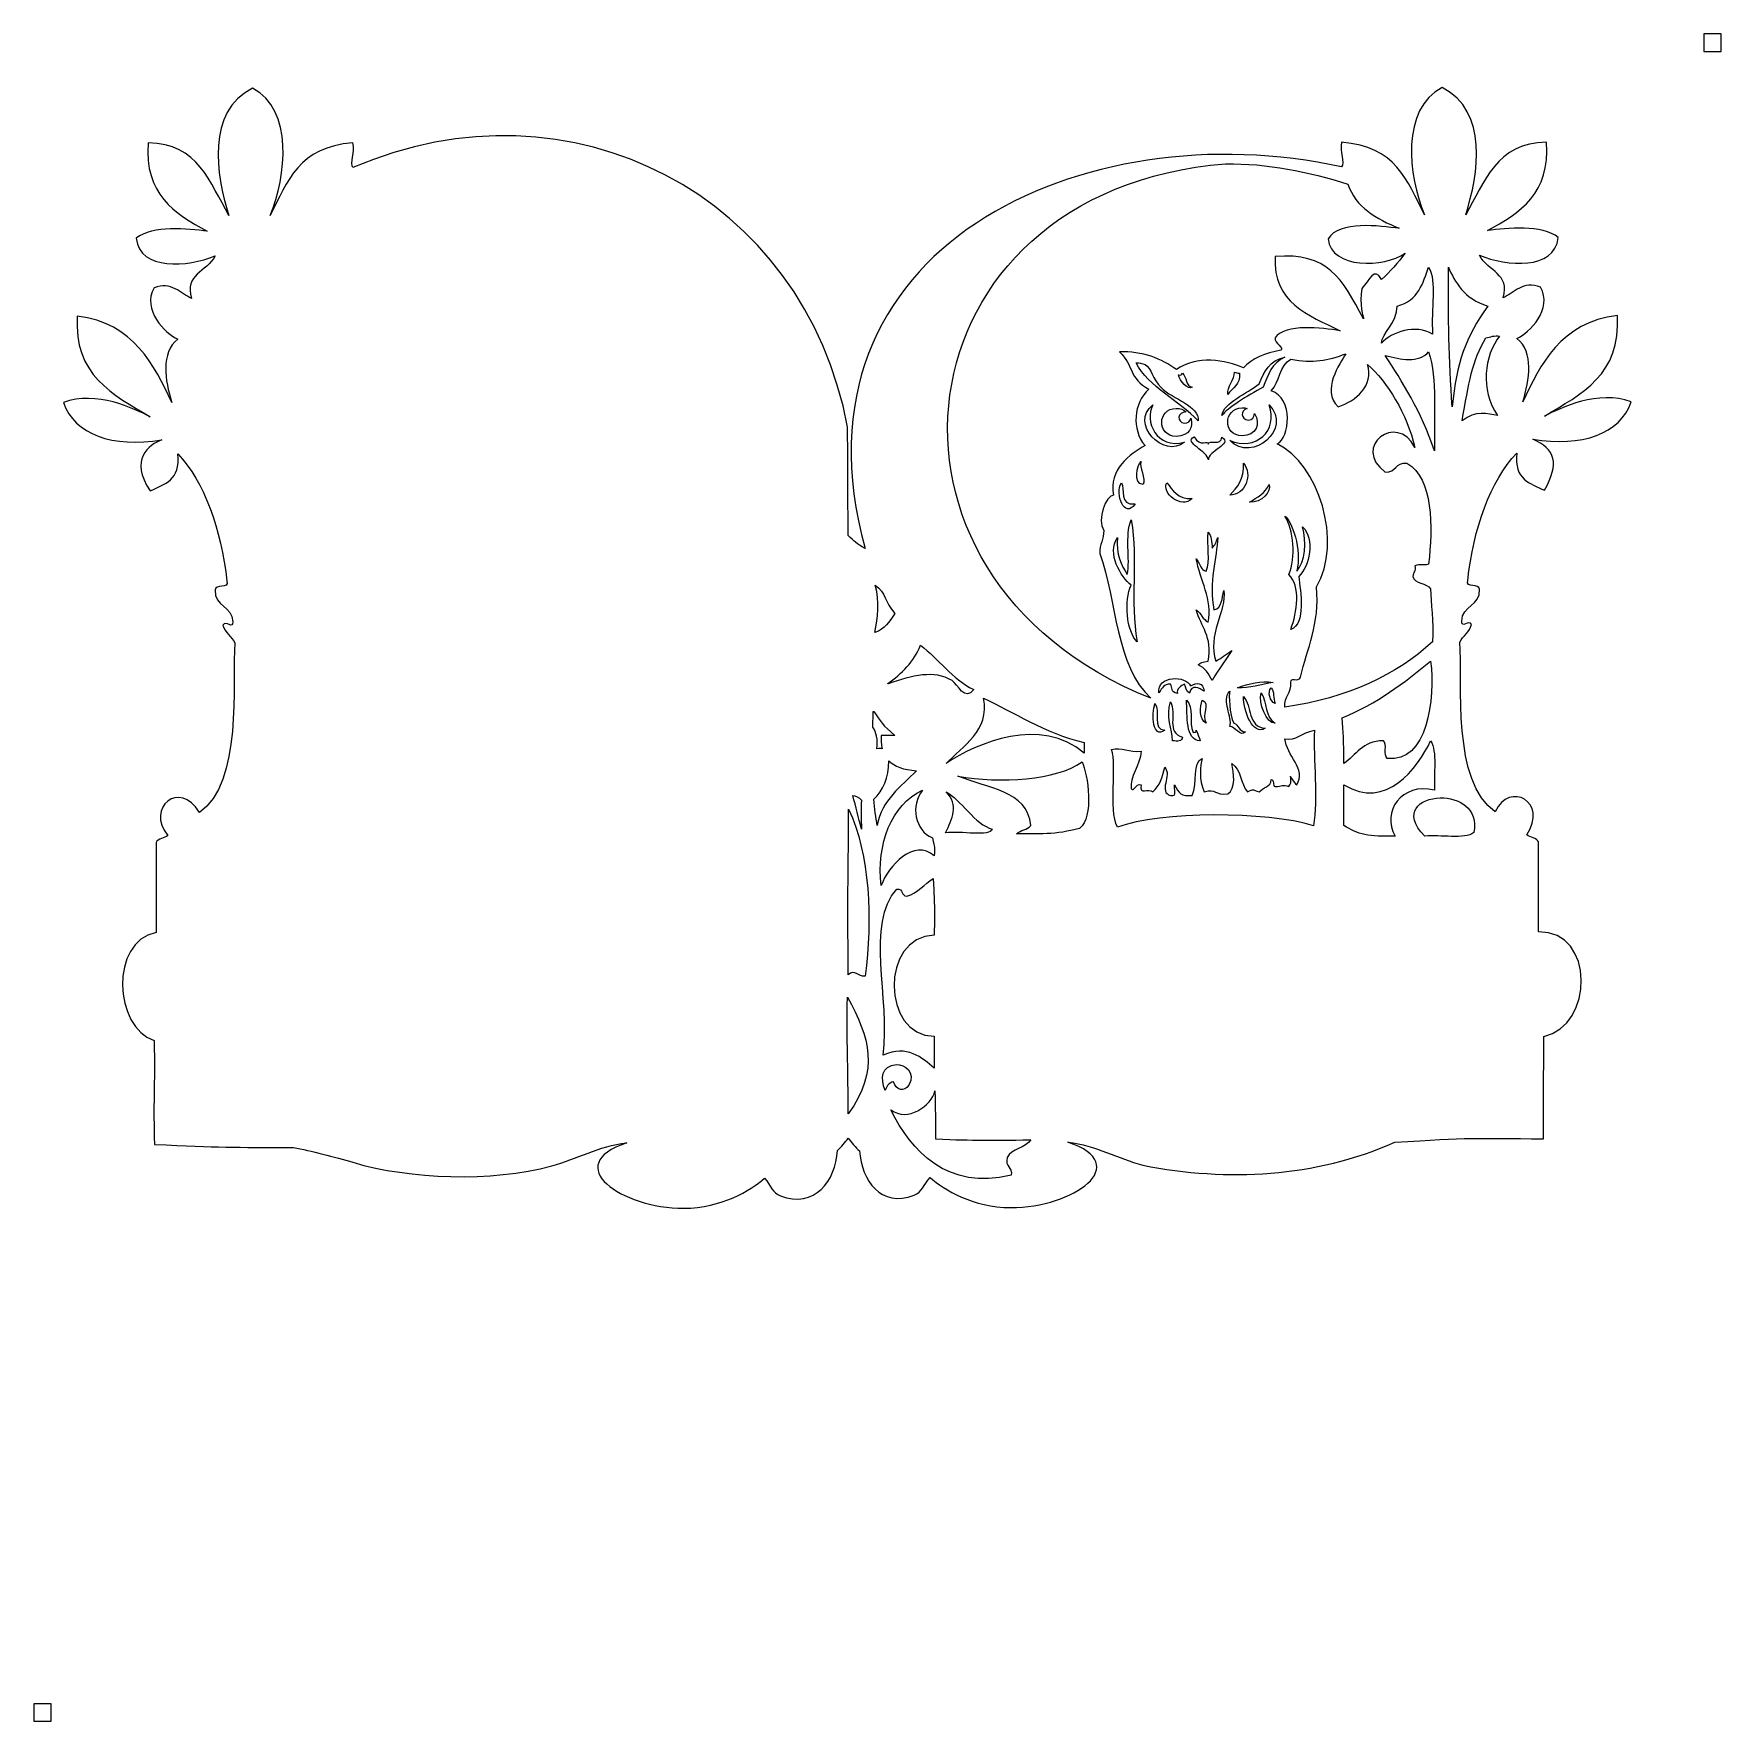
# Model space of a CAD drawing. Header units: centimetres. Extents: x -14.3 to 14.3, y -14.3 to 14.3.
import ezdxf

# ---------------------------------------------------------------- set-up
doc = ezdxf.new("R2010")
doc.units = ezdxf.units.CM
doc.header["$MEASUREMENT"] = 0
doc.layers.add('Layer 1', color=7, linetype='Continuous')

msp = doc.modelspace()

# ---------------------------------------------------------------- linework, layer by layer
at = {"layer": 'Layer 1'}
for points in [[(13.99164, 13.98748), (14.2869, 13.98748), (14.2869, 14.28752), (13.99164, 14.28752), (13.99164, 13.98748)], [(-14.2875, -14.2875), (-13.98984, -14.2875), (-13.98984, -13.98984), (-14.2875, -13.98984), (-14.2875, -14.2875)]]:
    msp.add_lwpolyline(points, close=True, dxfattribs=at)
for points, knots in [([(9.55965, 13.37761), (10.35048, 12.97377), (10.179, 11.91457), (9.95984, 11.22361), (9.95984, 11.22361), (10.28128, 11.77001), (10.47858, 12.44703), (11.32713, 12.4502), (11.32713, 12.4502), (11.3952, 11.59135), (10.8851, 11.2512), (10.32667, 10.95436), (10.32667, 10.95436), (10.65892, 10.9955), (11.2521, 11.06401), (11.52723, 10.8347), (11.52723, 10.8347), (11.46503, 10.28237), (10.65799, 10.34607), (10.19328, 10.53553), (10.19328, 10.53553), (10.33948, 10.25635), (10.71682, 10.22981), (10.59346, 9.81753), (10.59346, 9.81753), (10.77478, 9.89654), (10.93575, 10.11173), (11.22709, 9.99703), (11.22709, 9.99703), (11.43735, 9.62528), (11.04003, 9.22051), (10.8269, 9.12944), (10.8269, 9.12944), (11.11687, 8.88921), (11.0435, 8.43648), (10.92695, 8.05244), (10.92695, 8.05244), (11.21575, 8.6795), (11.57238, 9.40106), (12.52769, 9.51836), (12.52769, 9.51836), (12.59469, 8.52088), (11.92227, 8.18668), (11.29378, 7.81311), (11.29378, 7.81311), (11.55987, 7.95186), (12.20851, 8.26315), (12.76113, 8.05244), (12.76113, 8.05244), (12.57795, 7.51385), (11.92928, 7.2837), (11.09369, 7.42419), (11.09369, 7.42419), (11.48231, 7.25332), (11.55038, 7.014), (11.29378, 6.55661), (11.29378, 6.55661), (11.05041, 6.67373), (10.77171, 6.73925), (10.8269, 7.18486), (10.8269, 7.18486), (10.37132, 6.71607), (10.09423, 5.9087), (9.99318, 5.03086), (9.99318, 5.03086), (9.95653, 4.88827), (10.19184, 4.98969), (10.19328, 4.88127), (10.19328, 4.88127), (10.20922, 4.59772), (9.89834, 4.60733), (9.89314, 4.34277), (9.89314, 4.34277), (9.88603, 4.20429), (10.01206, 4.37218), (10.05988, 4.28294), (10.05988, 4.28294), (10.02557, 4.15418), (9.91138, 4.09704), (9.85979, 3.98377), (9.85979, 3.98377), (9.90724, 3.31618), (9.72343, 1.60677), (10.46007, 1.11177), (10.46007, 1.11177), (10.69816, 1.64115), (11.36591, 1.28112), (10.99365, 0.72285), (10.99365, 0.72285), (11.05044, 0.67409), (11.16096, 0.67349), (11.19374, 0.60319), (11.19374, 0.60319), (11.19374, 0.0946), (11.19374, -0.41398), (11.19374, -0.92256), (11.19374, -0.92256), (12.15512, -0.89694), (12.12667, -2.51479), (11.28318, -2.69139), (11.28318, -2.69139), (11.27904, -3.26764), (11.27904, -3.40748), (11.27904, -4.42656), (11.27904, -4.42656), (10.11857, -4.41288), (10.01963, -4.40142), (8.75928, -4.48265), (8.75928, -4.48265), (7.39652, -5.08086), (5.94423, -5.15603), (4.49065, -4.87157), (4.49065, -4.87157), (4.07689, -4.7601), (3.69475, -4.53752), (3.22339, -4.48265), (3.22339, -4.48265), (4.35298, -4.85475), (3.3186, -5.59456), (2.25628, -5.58957), (2.25628, -5.58957), (1.61388, -5.58655), (1.13216, -5.28717), (0.88898, -5.08098), (0.88898, -5.08098), (0.7818, -5.2052), (0.75282, -5.33043), (0.62219, -5.38015), (0.62219, -5.38015), (0.04903, -5.59839), (-0.26567, -5.13073), (-0.30753, -4.62662), (-0.30753, -4.62662), (-0.3707, -4.57418), (-0.44342, -4.48281), (-0.49492, -4.4144), (-0.49492, -4.4144), (-0.54358, -4.47792), (-0.61735, -4.57356), (-0.67632, -4.62289), (-0.67632, -4.62289), (-0.70867, -5.13642), (-1.06315, -5.61312), (-1.64552, -5.39137), (-1.64552, -5.39137), (-1.77615, -5.34165), (-1.80513, -5.21642), (-1.91231, -5.0922), (-1.91231, -5.0922), (-2.15549, -5.29839), (-2.63721, -5.59776), (-3.27961, -5.60079), (-3.27961, -5.60079), (-4.34193, -5.60578), (-5.37631, -4.86597), (-4.24672, -4.49387), (-4.24672, -4.49387), (-4.71807, -4.54874), (-5.10021, -4.77132), (-5.51397, -4.88279), (-5.51397, -4.88279), (-6.54225, -5.15981), (-7.91855, -5.11009), (-8.88219, -4.82295), (-8.88219, -4.82295), (-9.19267, -4.73042), (-9.5993, -4.62423), (-9.88763, -4.5732), (-9.88763, -4.5732), (-10.91, -4.57129), (-11.1421, -4.56914), (-12.24232, -4.52031), (-12.24232, -4.52031), (-12.26888, -3.84835), (-12.2306, -3.53327), (-12.25041, -2.7587), (-12.25041, -2.7587), (-12.92562, -2.54471), (-13.0069, -1.08298), (-12.21706, -0.93378), (-12.21706, -0.93378), (-12.21706, -0.4252), (-12.21706, 0.08338), (-12.21706, 0.59197), (-12.21706, 0.59197), (-12.18428, 0.66227), (-12.07377, 0.66287), (-12.01697, 0.71163), (-12.01697, 0.71163), (-12.4027, 1.18346), (-11.81256, 1.66661), (-11.48339, 1.10055), (-11.48339, 1.10055), (-10.74675, 1.59555), (-10.93057, 3.30496), (-10.88312, 3.97255), (-10.88312, 3.97255), (-10.93471, 4.08582), (-11.04889, 4.14296), (-11.08321, 4.27172), (-11.08321, 4.27172), (-11.03539, 4.36096), (-10.90936, 4.19307), (-10.91646, 4.33155), (-10.91646, 4.33155), (-10.92167, 4.59611), (-11.23254, 4.5865), (-11.2166, 4.87006), (-11.2166, 4.87006), (-11.21517, 4.97847), (-10.97986, 4.87706), (-11.01651, 5.01964), (-11.01651, 5.01964), (-11.11756, 5.89748), (-11.39465, 6.70485), (-11.85023, 7.17364), (-11.85023, 7.17364), (-11.79504, 6.72803), (-12.07373, 6.66251), (-12.31711, 6.54539), (-12.31711, 6.54539), (-12.67393, 7.0794), (-12.33828, 7.32664), (-12.11702, 7.41297), (-12.11702, 7.41297), (-12.9526, 7.27249), (-13.60127, 7.50263), (-13.78446, 8.04122), (-13.78446, 8.04122), (-13.23183, 8.25193), (-12.5832, 7.94064), (-12.31711, 7.80189), (-12.31711, 7.80189), (-12.9456, 8.17546), (-13.61801, 8.50966), (-13.55101, 9.50714), (-13.55101, 9.50714), (-12.59571, 9.38984), (-12.23907, 8.66828), (-11.95027, 8.04122), (-11.95027, 8.04122), (-12.06683, 8.42527), (-12.1402, 8.87799), (-11.85023, 9.11823), (-11.85023, 9.11823), (-12.06336, 9.20929), (-12.46068, 9.61406), (-12.25041, 9.98581), (-12.25041, 9.98581), (-11.95908, 10.10051), (-11.7981, 9.88532), (-11.61679, 9.80631), (-11.61679, 9.80631), (-11.74014, 10.21859), (-11.3628, 10.24513), (-11.2166, 10.52431), (-11.2166, 10.52431), (-11.68132, 10.33485), (-12.48836, 10.27116), (-12.55055, 10.82348), (-12.55055, 10.82348), (-12.27543, 11.05279), (-11.68225, 10.98428), (-11.35, 10.94314), (-11.35, 10.94314), (-11.90842, 11.23998), (-12.41852, 11.58013), (-12.35046, 12.43898), (-12.35046, 12.43898), (-11.5019, 12.43581), (-11.30461, 11.75879), (-10.98316, 11.21239), (-10.98316, 11.21239), (-11.20233, 11.90335), (-11.37381, 12.96255), (-10.58298, 13.3664), (-10.58298, 13.3664), (-9.88576, 13.0041), (-10.00701, 11.87254), (-10.28284, 11.21239), (-10.28284, 11.21239), (-9.99007, 11.79302), (-9.79782, 12.37277), (-8.88219, 12.43898), (-8.88219, 12.43898), (-8.84574, 12.28548), (-8.93982, 12.09332), (-8.88219, 12.02014), (-8.88219, 12.02014), (-5.19818, 13.61689), (-1.23985, 11.54946), (-0.50619, 7.62613), (-0.50619, 7.62613), (-0.50357, 6.65395), (-0.50505, 6.57315), (-0.49492, 5.79), (-0.49492, 5.79), (-0.40178, 5.69669), (-0.35583, 5.65454), (-0.21153, 5.56936), (-0.21153, 5.56936), (-1.611, 10.69278), (3.52417, 12.99243), (7.85887, 12.03136), (7.85887, 12.03136), (7.91649, 12.10454), (7.82242, 12.29669), (7.85887, 12.4502), (7.85887, 12.4502), (8.77449, 12.38399), (8.96674, 11.80424), (9.25951, 11.22361), (9.25951, 11.22361), (8.98368, 11.88375), (8.86243, 13.01532), (9.55965, 13.37761)], [0, 0, 0, 0, 0.0125, 0.0125, 0.0125, 0.0125, 0.025, 0.025, 0.025, 0.025, 0.0375, 0.0375, 0.0375, 0.0375, 0.05, 0.05, 0.05, 0.05, 0.0625, 0.0625, 0.0625, 0.0625, 0.075, 0.075, 0.075, 0.075, 0.0875, 0.0875, 0.0875, 0.0875, 0.1, 0.1, 0.1, 0.1, 0.1125, 0.1125, 0.1125, 0.1125, 0.125, 0.125, 0.125, 0.125, 0.1375, 0.1375, 0.1375, 0.1375, 0.15, 0.15, 0.15, 0.15, 0.1625, 0.1625, 0.1625, 0.1625, 0.175, 0.175, 0.175, 0.175, 0.1875, 0.1875, 0.1875, 0.1875, 0.2, 0.2, 0.2, 0.2, 0.2125, 0.2125, 0.2125, 0.2125, 0.225, 0.225, 0.225, 0.225, 0.2375, 0.2375, 0.2375, 0.2375, 0.25, 0.25, 0.25, 0.25, 0.2625, 0.2625, 0.2625, 0.2625, 0.275, 0.275, 0.275, 0.275, 0.2875, 0.2875, 0.2875, 0.2875, 0.3, 0.3, 0.3, 0.3, 0.3125, 0.3125, 0.3125, 0.3125, 0.325, 0.325, 0.325, 0.325, 0.3375, 0.3375, 0.3375, 0.3375, 0.35, 0.35, 0.35, 0.35, 0.3625, 0.3625, 0.3625, 0.3625, 0.375, 0.375, 0.375, 0.375, 0.3875, 0.3875, 0.3875, 0.3875, 0.4, 0.4, 0.4, 0.4, 0.4125, 0.4125, 0.4125, 0.4125, 0.425, 0.425, 0.425, 0.425, 0.4375, 0.4375, 0.4375, 0.4375, 0.45, 0.45, 0.45, 0.45, 0.4625, 0.4625, 0.4625, 0.4625, 0.475, 0.475, 0.475, 0.475, 0.4875, 0.4875, 0.4875, 0.4875, 0.5, 0.5, 0.5, 0.5, 0.5125, 0.5125, 0.5125, 0.5125, 0.525, 0.525, 0.525, 0.525, 0.5375, 0.5375, 0.5375, 0.5375, 0.55, 0.55, 0.55, 0.55, 0.5625, 0.5625, 0.5625, 0.5625, 0.575, 0.575, 0.575, 0.575, 0.5875, 0.5875, 0.5875, 0.5875, 0.6, 0.6, 0.6, 0.6, 0.6125, 0.6125, 0.6125, 0.6125, 0.625, 0.625, 0.625, 0.625, 0.6375, 0.6375, 0.6375, 0.6375, 0.65, 0.65, 0.65, 0.65, 0.6625, 0.6625, 0.6625, 0.6625, 0.675, 0.675, 0.675, 0.675, 0.6875, 0.6875, 0.6875, 0.6875, 0.7, 0.7, 0.7, 0.7, 0.7125, 0.7125, 0.7125, 0.7125, 0.725, 0.725, 0.725, 0.725, 0.7375, 0.7375, 0.7375, 0.7375, 0.75, 0.75, 0.75, 0.75, 0.7625, 0.7625, 0.7625, 0.7625, 0.775, 0.775, 0.775, 0.775, 0.7875, 0.7875, 0.7875, 0.7875, 0.8, 0.8, 0.8, 0.8, 0.8125, 0.8125, 0.8125, 0.8125, 0.825, 0.825, 0.825, 0.825, 0.8375, 0.8375, 0.8375, 0.8375, 0.85, 0.85, 0.85, 0.85, 0.8625, 0.8625, 0.8625, 0.8625, 0.875, 0.875, 0.875, 0.875, 0.8875, 0.8875, 0.8875, 0.8875, 0.9, 0.9, 0.9, 0.9, 0.9125, 0.9125, 0.9125, 0.9125, 0.925, 0.925, 0.925, 0.925, 0.9375, 0.9375, 0.9375, 0.9375, 0.95, 0.95, 0.95, 0.95, 0.9625, 0.9625, 0.9625, 0.9625, 0.975, 0.975, 0.975, 0.975, 1, 1, 1, 1]), ([(5.89442, 12.08559), (0.31526, 11.64857), (-0.55235, 5.10257), (4.63029, 3.03485), (4.63029, 3.03485), (4.03148, 3.57467), (4.05419, 4.67204), (3.76323, 5.48802), (3.76323, 5.48802), (3.76009, 5.64042), (3.83306, 5.72454), (3.82992, 5.87694), (3.82992, 5.87694), (3.71337, 6.06092), (3.86873, 6.46794), (3.99667, 6.47527), (3.99667, 6.47527), (3.90699, 6.90332), (4.277, 7.17377), (4.53025, 7.31294), (4.53025, 7.31294), (4.29733, 7.59114), (4.33217, 8.03088), (4.59694, 8.27027), (4.59694, 8.27027), (4.24952, 8.44924), (4.34936, 8.66434), (4.09671, 8.89852), (4.09671, 8.89852), (4.48389, 8.92105), (4.81294, 8.78128), (5.06383, 8.59936), (5.06383, 8.59936), (5.38901, 8.84602), (5.90735, 8.76686), (6.19768, 8.62927), (6.19768, 8.62927), (6.34042, 8.79041), (6.56405, 8.87899), (6.83131, 8.92844), (6.83131, 8.92844), (6.88677, 8.96096), (6.72519, 9.05062), (6.73126, 9.13786), (6.73126, 9.13786), (6.91081, 9.38772), (7.5259, 9.30776), (7.83177, 9.25753), (7.83177, 9.25753), (7.29439, 9.52336), (6.69324, 9.732), (6.73126, 10.51403), (6.73126, 10.51403), (7.61829, 10.58945), (7.86913, 10.14883), (8.23091, 9.45759), (8.23091, 9.45759), (8.23047, 9.47593), (8.15319, 9.71329), (8.19861, 9.97553), (8.19861, 9.97553), (8.3281, 10.10584), (8.41817, 10.35888), (8.53209, 10.12511), (8.53209, 10.12511), (8.6841, 10.258), (8.81512, 10.40971), (8.93228, 10.57386), (8.93228, 10.57386), (8.58518, 10.31688), (7.67727, 10.30464), (7.63168, 10.81319), (7.63168, 10.81319), (7.81833, 11.1313), (8.50455, 11.03144), (8.83223, 10.99269), (8.83223, 10.99269), (8.44592, 11.15472), (8.09649, 11.34984), (7.96517, 11.74061), (7.96517, 11.74061), (7.29458, 11.95545), (6.60047, 12.09364), (5.89442, 12.08559)], [0, 0, 0, 0, 0.04545455, 0.04545455, 0.04545455, 0.04545455, 0.09090909, 0.09090909, 0.09090909, 0.09090909, 0.13636364, 0.13636364, 0.13636364, 0.13636364, 0.18181818, 0.18181818, 0.18181818, 0.18181818, 0.22727273, 0.22727273, 0.22727273, 0.22727273, 0.27272727, 0.27272727, 0.27272727, 0.27272727, 0.31818182, 0.31818182, 0.31818182, 0.31818182, 0.36363636, 0.36363636, 0.36363636, 0.36363636, 0.40909091, 0.40909091, 0.40909091, 0.40909091, 0.45454545, 0.45454545, 0.45454545, 0.45454545, 0.5, 0.5, 0.5, 0.5, 0.54545455, 0.54545455, 0.54545455, 0.54545455, 0.59090909, 0.59090909, 0.59090909, 0.59090909, 0.63636364, 0.63636364, 0.63636364, 0.63636364, 0.68181818, 0.68181818, 0.68181818, 0.68181818, 0.72727273, 0.72727273, 0.72727273, 0.72727273, 0.77272727, 0.77272727, 0.77272727, 0.77272727, 0.81818182, 0.81818182, 0.81818182, 0.81818182, 0.86363636, 0.86363636, 0.86363636, 0.86363636, 0.90909091, 0.90909091, 0.90909091, 0.90909091, 1, 1, 1, 1]), ([(9.33246, 10.33453), (9.23075, 10.0586), (9.16472, 9.77511), (8.79888, 9.67636), (8.79888, 9.67636), (8.80809, 9.39852), (8.53523, 9.21522), (8.53209, 9.04811), (8.53209, 9.04811), (8.69827, 9.23278), (9.1142, 9.38063), (9.39916, 9.19769), (9.39916, 9.19769), (9.36728, 9.63804), (9.4777, 10.08726), (9.33246, 10.33453)], [0, 0, 0, 0, 0.2, 0.2, 0.2, 0.2, 0.4, 0.4, 0.4, 0.4, 0.6, 0.6, 0.6, 0.6, 1, 1, 1, 1]), ([(9.66595, 10.33453), (9.66468, 9.46455), (9.67235, 8.78586), (9.73265, 7.97111), (9.73265, 7.97111), (9.80135, 8.72623), (9.95552, 9.13882), (10.33292, 9.67636), (10.33292, 9.67636), (9.92657, 9.79869), (9.77967, 10.08981), (9.66595, 10.33453)], [0, 0, 0, 0, 0.25, 0.25, 0.25, 0.25, 0.5, 0.5, 0.5, 0.5, 1, 1, 1, 1]), ([(10.29958, 9.13786), (10.07004, 8.75023), (10.00974, 8.36732), (9.89939, 7.73177), (9.89939, 7.73177), (10.1268, 7.91989), (10.33182, 7.85201), (10.49967, 7.82152), (10.49967, 7.82152), (10.20183, 8.26504), (10.2738, 8.83109), (10.53302, 9.16777), (10.53302, 9.16777), (10.45319, 9.18341), (10.37701, 9.15149), (10.29958, 9.13786)], [0, 0, 0, 0, 0.2, 0.2, 0.2, 0.2, 0.4, 0.4, 0.4, 0.4, 0.6, 0.6, 0.6, 0.6, 1, 1, 1, 1]), ([(7.93182, 8.86861), (7.63094, 8.75367), (7.36596, 8.70272), (6.99805, 8.77886), (6.99805, 8.77886), (6.8059, 8.672), (6.8132, 8.38623), (6.66456, 8.24036), (6.66456, 8.24036), (7.04725, 8.11588), (6.98547, 7.44073), (6.76461, 7.34286), (6.76461, 7.34286), (7.4677, 7.01847), (7.88756, 5.67668), (7.43159, 4.9196), (7.43159, 4.9196), (7.49221, 4.27684), (7.27155, 3.88646), (7.1648, 3.39385), (7.1648, 3.39385), (7.11541, 3.29725), (6.99242, 3.40636), (6.99805, 3.3041), (6.99805, 3.3041), (7.00966, 3.12415), (6.8864, 3.06522), (6.89801, 2.88527), (6.89801, 2.88527), (7.97057, 3.04), (8.78164, 3.42925), (9.39916, 3.99219), (9.39916, 3.99219), (9.41467, 4.33757), (9.37091, 4.64234), (9.36581, 4.88969), (9.36581, 4.88969), (9.30292, 4.99284), (9.09322, 4.96427), (9.06567, 5.09911), (9.06567, 5.09911), (9.06494, 5.16959), (9.12313, 5.18718), (9.09902, 5.27861), (9.09902, 5.27861), (9.20093, 5.32154), (9.20354, 5.26769), (9.33246, 5.30852), (9.33246, 5.30852), (9.40079, 5.93109), (9.41674, 6.7582), (8.96563, 7.01377), (8.96563, 7.01377), (8.762, 7.0369), (8.78745, 6.8545), (8.59879, 6.86419), (8.59879, 6.86419), (8.01232, 7.29194), (8.80068, 7.88477), (9.09902, 7.28302), (9.09902, 7.28302), (8.96729, 7.853), (8.62754, 8.39571), (8.29865, 8.68911), (8.29865, 8.68911), (8.4045, 8.32466), (8.10203, 8.06789), (7.79842, 7.97111), (7.79842, 7.97111), (7.51022, 8.24906), (7.82727, 8.70475), (7.93182, 8.86861)], [0, 0, 0, 0, 0.05263158, 0.05263158, 0.05263158, 0.05263158, 0.10526316, 0.10526316, 0.10526316, 0.10526316, 0.15789474, 0.15789474, 0.15789474, 0.15789474, 0.21052632, 0.21052632, 0.21052632, 0.21052632, 0.26315789, 0.26315789, 0.26315789, 0.26315789, 0.31578947, 0.31578947, 0.31578947, 0.31578947, 0.36842105, 0.36842105, 0.36842105, 0.36842105, 0.42105263, 0.42105263, 0.42105263, 0.42105263, 0.47368421, 0.47368421, 0.47368421, 0.47368421, 0.52631579, 0.52631579, 0.52631579, 0.52631579, 0.57894737, 0.57894737, 0.57894737, 0.57894737, 0.63157895, 0.63157895, 0.63157895, 0.63157895, 0.68421053, 0.68421053, 0.68421053, 0.68421053, 0.73684211, 0.73684211, 0.73684211, 0.73684211, 0.78947368, 0.78947368, 0.78947368, 0.78947368, 0.84210526, 0.84210526, 0.84210526, 0.84210526, 0.89473684, 0.89473684, 0.89473684, 0.89473684, 1, 1, 1, 1]), ([(9.33246, 8.89852), (9.16352, 8.70718), (8.85247, 8.77267), (8.59879, 8.83869), (8.59879, 8.83869), (8.87599, 8.40825), (9.20614, 7.8967), (9.43251, 7.22319), (9.43251, 7.22319), (9.41337, 7.79436), (9.48196, 8.4443), (9.33246, 8.89852)], [0, 0, 0, 0, 0.25, 0.25, 0.25, 0.25, 0.5, 0.5, 0.5, 0.5, 1, 1, 1, 1]), ([(4.37809, 8.71715), (4.58882, 8.29866), (5.09641, 8.08606), (5.43066, 7.73177), (5.43066, 7.73177), (5.4438, 7.99124), (5.0098, 8.09227), (4.79704, 8.30019), (4.79704, 8.30019), (4.66054, 8.43359), (4.6372, 8.62628), (4.53025, 8.68911), (4.53025, 8.68911), (4.48116, 8.70576), (4.42941, 8.71314), (4.37809, 8.71715)], [0, 0, 0, 0, 0.2, 0.2, 0.2, 0.2, 0.4, 0.4, 0.4, 0.4, 0.6, 0.6, 0.6, 0.6, 1, 1, 1, 1]), ([(6.89801, 8.80877), (6.63782, 8.76294), (6.54761, 8.56465), (6.46447, 8.36002), (6.46447, 8.36002), (6.26108, 8.19324), (5.86133, 8.04375), (5.83085, 7.82152), (5.83085, 7.82152), (5.92155, 7.94864), (6.26145, 8.15848), (6.53117, 8.30019), (6.53117, 8.30019), (6.60957, 8.50907), (6.68104, 8.72417), (6.89801, 8.80877)], [0, 0, 0, 0, 0.2, 0.2, 0.2, 0.2, 0.4, 0.4, 0.4, 0.4, 0.6, 0.6, 0.6, 0.6, 1, 1, 1, 1]), ([(5.16387, 8.53952), (5.1565, 8.51622), (5.13596, 8.50473), (5.09717, 8.50961), (5.09717, 8.50961), (5.12015, 8.40942), (5.25078, 8.25005), (5.33062, 8.30019), (5.33062, 8.30019), (5.20839, 8.32018), (5.24114, 8.47921), (5.16387, 8.53952)], [0, 0, 0, 0, 0.25, 0.25, 0.25, 0.25, 0.5, 0.5, 0.5, 0.5, 1, 1, 1, 1]), ([(6.04449, 8.55635), (6.046, 8.43325), (5.91582, 8.31205), (5.93089, 8.18052), (5.93089, 8.18052), (6.00923, 8.28975), (6.14336, 8.34893), (6.13099, 8.53952), (6.13099, 8.53952), (6.10108, 8.53497), (6.07196, 8.54809), (6.04449, 8.55635)], [0, 0, 0, 0, 0.25, 0.25, 0.25, 0.25, 0.5, 0.5, 0.5, 0.5, 1, 1, 1, 1]), ([(4.66364, 8.00102), (4.25969, 7.70314), (4.84483, 7.0769), (5.19722, 7.37277), (5.19722, 7.37277), (4.73071, 7.24476), (4.5071, 7.72893), (4.66364, 8.00102)], [0, 0, 0, 0, 0.33333333, 0.33333333, 0.33333333, 0.33333333, 1, 1, 1, 1]), ([(6.63122, 8.00102), (6.79242, 7.57106), (6.40291, 7.20557), (5.96424, 7.40269), (5.96424, 7.40269), (6.35006, 7.00814), (7.03061, 7.60295), (6.63122, 8.00102)], [0, 0, 0, 0, 0.33333333, 0.33333333, 0.33333333, 0.33333333, 1, 1, 1, 1]), ([(5.05862, 7.944), (4.73634, 7.93985), (4.72359, 7.48137), (5.05862, 7.46813), (5.05862, 7.46813), (5.28341, 7.47989), (5.35307, 7.61868), (5.30352, 7.78039), (5.30352, 7.78039), (5.29832, 7.73037), (5.25435, 7.69157), (5.19931, 7.69157), (5.19931, 7.69157), (5.06248, 7.71844), (5.07352, 7.88233), (5.22849, 7.88416), (5.22849, 7.88416), (5.18307, 7.92113), (5.12378, 7.944), (5.05862, 7.944)], [0, 0, 0, 0, 0.16666667, 0.16666667, 0.16666667, 0.16666667, 0.33333333, 0.33333333, 0.33333333, 0.33333333, 0.5, 0.5, 0.5, 0.5, 0.66666667, 0.66666667, 0.66666667, 0.66666667, 1, 1, 1, 1]), ([(6.17371, 7.95428), (5.85479, 7.94277), (5.84141, 7.48473), (6.17371, 7.47935), (6.17371, 7.47935), (6.4123, 7.47774), (6.4959, 7.68749), (6.38214, 7.85518), (6.38214, 7.85518), (6.37638, 7.79696), (6.35272, 7.74926), (6.27793, 7.74486), (6.27793, 7.74486), (6.15146, 7.76363), (6.1363, 7.90373), (6.25917, 7.94026), (6.25917, 7.94026), (6.23234, 7.94906), (6.20384, 7.95428), (6.17371, 7.95428)], [0, 0, 0, 0, 0.16666667, 0.16666667, 0.16666667, 0.16666667, 0.33333333, 0.33333333, 0.33333333, 0.33333333, 0.5, 0.5, 0.5, 0.5, 0.66666667, 0.66666667, 0.66666667, 0.66666667, 1, 1, 1, 1]), ([(5.36396, 7.46252), (5.16922, 7.36909), (5.60219, 7.21232), (5.60262, 7.0708), (5.60262, 7.0708), (5.58846, 7.22296), (6.02033, 7.33236), (5.8298, 7.45785), (5.8298, 7.45785), (5.8274, 7.29177), (5.60502, 7.43192), (5.60053, 7.33725), (5.60053, 7.33725), (5.60051, 7.42763), (5.46422, 7.27182), (5.36396, 7.46252)], [0, 0, 0, 0, 0.2, 0.2, 0.2, 0.2, 0.4, 0.4, 0.4, 0.4, 0.6, 0.6, 0.6, 0.6, 1, 1, 1, 1]), ([(4.46355, 7.04369), (4.39468, 6.97859), (4.32419, 6.66773), (4.4969, 6.65477), (4.4969, 6.65477), (4.55319, 6.74369), (4.42173, 6.96118), (4.46355, 7.04369)], [0, 0, 0, 0, 0.33333333, 0.33333333, 0.33333333, 0.33333333, 1, 1, 1, 1]), ([(6.19768, 7.01377), (6.21216, 6.75149), (6.09694, 6.60553), (5.96424, 6.47527), (5.96424, 6.47527), (6.22706, 6.46881), (6.36006, 6.83014), (6.19768, 7.01377)], [0, 0, 0, 0, 0.33333333, 0.33333333, 0.33333333, 0.33333333, 1, 1, 1, 1]), ([(4.13006, 6.68469), (4.01131, 6.49137), (4.18499, 6.06341), (4.3635, 6.32569), (4.3635, 6.32569), (4.07457, 6.29745), (4.20033, 6.5827), (4.13006, 6.68469)], [0, 0, 0, 0, 0.33333333, 0.33333333, 0.33333333, 0.33333333, 1, 1, 1, 1]), ([(4.89708, 6.68469), (4.80361, 6.51387), (5.13496, 6.23417), (5.33062, 6.41544), (5.33062, 6.41544), (5.07353, 6.40419), (5.00483, 6.56194), (4.89708, 6.68469)], [0, 0, 0, 0, 0.33333333, 0.33333333, 0.33333333, 0.33333333, 1, 1, 1, 1]), ([(6.63122, 6.65477), (6.57125, 6.50911), (6.42769, 6.43845), (6.29773, 6.35561), (6.29773, 6.35561), (6.51683, 6.33915), (6.6701, 6.53929), (6.63122, 6.65477)], [0, 0, 0, 0, 0.33333333, 0.33333333, 0.33333333, 0.33333333, 1, 1, 1, 1]), ([(4.29681, 6.05644), (4.18169, 5.77971), (4.2855, 5.40267), (4.23011, 5.12902), (4.23011, 5.12902), (4.12463, 5.29365), (4.03435, 5.47196), (4.06336, 5.75727), (4.06336, 5.75727), (3.88081, 5.49015), (4.11589, 5.08908), (4.29681, 4.94952), (4.29681, 4.94952), (4.16891, 4.69939), (4.21744, 4.15867), (4.39685, 3.99219), (4.39685, 3.99219), (4.27126, 4.70558), (4.41703, 5.35295), (4.29681, 6.05644)], [0, 0, 0, 0, 0.16666667, 0.16666667, 0.16666667, 0.16666667, 0.33333333, 0.33333333, 0.33333333, 0.33333333, 0.5, 0.5, 0.5, 0.5, 0.66666667, 0.66666667, 0.66666667, 0.66666667, 1, 1, 1, 1]), ([(6.89801, 6.11627), (7.04087, 5.89208), (7.08953, 5.41404), (6.9647, 5.12902), (6.9647, 5.12902), (7.1692, 4.93405), (7.10627, 4.49826), (6.99805, 4.2016), (6.99805, 4.2016), (7.25737, 4.29536), (7.16423, 4.8403), (7.13145, 5.09911), (7.13145, 5.09911), (7.31833, 5.26517), (7.41454, 5.73636), (7.19814, 5.93677), (7.19814, 5.93677), (7.27011, 5.69861), (7.23846, 5.33237), (7.0981, 5.18886), (7.0981, 5.18886), (7.19621, 5.53984), (7.00556, 6.06482), (6.89801, 6.11627)], [0, 0, 0, 0, 0.14285714, 0.14285714, 0.14285714, 0.14285714, 0.28571429, 0.28571429, 0.28571429, 0.28571429, 0.42857143, 0.42857143, 0.42857143, 0.42857143, 0.57142857, 0.57142857, 0.57142857, 0.57142857, 0.71428571, 0.71428571, 0.71428571, 0.71428571, 1, 1, 1, 1]), ([(5.59741, 5.84702), (5.57549, 5.63734), (5.64146, 5.34879), (5.56406, 5.18886), (5.56406, 5.18886), (5.46191, 5.21689), (5.48873, 5.27536), (5.39731, 5.39827), (5.39731, 5.39827), (5.45441, 5.04555), (5.67918, 4.70067), (5.59741, 4.32127), (5.59741, 4.32127), (5.508, 4.37069), (5.47762, 4.4731), (5.39731, 4.53069), (5.39731, 4.53069), (5.47401, 4.25046), (5.67791, 4.08436), (5.59741, 3.6631), (5.59741, 3.6631), (5.50448, 3.6511), (5.46568, 3.63897), (5.43066, 3.60327), (5.43066, 3.60327), (5.54495, 3.54625), (5.61742, 3.45168), (5.6641, 3.33402), (5.6641, 3.33402), (5.80731, 3.56748), (5.83507, 3.59537), (5.99759, 3.8426), (5.99759, 3.8426), (5.89474, 3.76976), (5.82078, 3.71864), (5.7308, 3.6631), (5.7308, 3.6631), (5.5757, 4.10174), (5.91362, 4.51597), (5.8642, 4.85977), (5.8642, 4.85977), (5.83035, 4.73059), (5.83698, 4.56506), (5.69745, 4.53069), (5.69745, 4.53069), (5.60781, 4.99766), (5.74157, 5.42574), (5.76415, 5.75727), (5.76415, 5.75727), (5.73395, 5.6695), (5.71237, 5.62967), (5.6641, 5.57777), (5.6641, 5.57777), (5.66654, 5.68966), (5.65006, 5.78459), (5.59741, 5.84702)], [0, 0, 0, 0, 0.06666667, 0.06666667, 0.06666667, 0.06666667, 0.13333333, 0.13333333, 0.13333333, 0.13333333, 0.2, 0.2, 0.2, 0.2, 0.26666667, 0.26666667, 0.26666667, 0.26666667, 0.33333333, 0.33333333, 0.33333333, 0.33333333, 0.4, 0.4, 0.4, 0.4, 0.46666667, 0.46666667, 0.46666667, 0.46666667, 0.53333333, 0.53333333, 0.53333333, 0.53333333, 0.6, 0.6, 0.6, 0.6, 0.66666667, 0.66666667, 0.66666667, 0.66666667, 0.73333333, 0.73333333, 0.73333333, 0.73333333, 0.8, 0.8, 0.8, 0.8, 0.86666667, 0.86666667, 0.86666667, 0.86666667, 1, 1, 1, 1]), ([(-0.03853, 4.94952), (0.03969, 4.67091), (0.00416, 4.40188), (-0.04582, 4.14645), (-0.04582, 4.14645), (0.13407, 4.21077), (0.19067, 4.32273), (0.29496, 4.47085), (0.29496, 4.47085), (0.10704, 4.67456), (0.14906, 4.82121), (-0.03853, 4.94952)], [0, 0, 0, 0, 0.25, 0.25, 0.25, 0.25, 0.5, 0.5, 0.5, 0.5, 1, 1, 1, 1]), ([(0.72849, 3.93235), (0.61874, 3.64817), (0.40935, 3.45324), (0.17303, 3.2826), (0.17303, 3.2826), (0.17543, 3.28204), (0.17793, 3.28132), (0.18032, 3.28073), (0.18032, 3.28073), (0.18063, 3.28084), (0.18106, 3.28063), (0.18136, 3.28073), (0.18136, 3.28073), (0.58929, 3.4191), (0.96078, 3.5202), (1.26207, 3.33402), (1.26207, 3.33402), (1.35682, 3.27547), (1.47874, 2.96981), (1.62891, 3.18444), (1.62891, 3.18444), (1.2529, 3.36567), (1.0417, 3.69479), (0.72849, 3.93235)], [0, 0, 0, 0, 0.14285714, 0.14285714, 0.14285714, 0.14285714, 0.28571429, 0.28571429, 0.28571429, 0.28571429, 0.42857143, 0.42857143, 0.42857143, 0.42857143, 0.57142857, 0.57142857, 0.57142857, 0.57142857, 0.71428571, 0.71428571, 0.71428571, 0.71428571, 1, 1, 1, 1]), ([(9.36581, 3.6631), (8.91567, 3.29905), (8.46053, 2.93948), (7.86512, 2.70577), (7.86512, 2.70577), (7.89236, 2.46096), (7.8903, 2.32783), (7.89847, 1.92794), (7.89847, 1.92794), (8.10556, 2.07124), (8.20401, 2.31201), (8.56544, 2.31685), (8.56544, 2.31685), (8.63811, 2.26237), (8.55947, 2.07216), (8.63214, 2.01769), (8.63214, 2.01769), (9.30585, 1.92064), (9.45142, 3.0435), (9.36581, 3.6631)], [0, 0, 0, 0, 0.16666667, 0.16666667, 0.16666667, 0.16666667, 0.33333333, 0.33333333, 0.33333333, 0.33333333, 0.5, 0.5, 0.5, 0.5, 0.66666667, 0.66666667, 0.66666667, 0.66666667, 1, 1, 1, 1]), ([(4.76369, 3.1246), (4.83074, 3.21567), (4.83776, 3.27754), (4.96378, 3.27419), (4.96378, 3.27419), (4.99639, 3.20767), (4.9554, 3.14941), (5.07705, 3.11486), (5.07705, 3.11486), (5.06133, 3.19404), (5.13843, 3.24717), (5.19722, 3.27419), (5.19722, 3.27419), (5.22047, 3.21253), (5.22526, 3.15279), (5.28434, 3.12147), (5.28434, 3.12147), (5.31181, 3.28403), (5.45273, 3.20468), (5.53071, 3.15452), (5.53071, 3.15452), (5.51057, 3.30856), (5.41085, 3.30838), (5.29727, 3.24427), (5.29727, 3.24427), (5.23738, 3.4248), (4.72564, 3.4265), (4.76369, 3.1246)], [0, 0, 0, 0, 0.125, 0.125, 0.125, 0.125, 0.25, 0.25, 0.25, 0.25, 0.375, 0.375, 0.375, 0.375, 0.5, 0.5, 0.5, 0.5, 0.625, 0.625, 0.625, 0.625, 0.75, 0.75, 0.75, 0.75, 1, 1, 1, 1]), ([(5.96424, 3.15452), (5.81357, 2.98941), (6.0235, 2.71935), (5.96424, 2.55619), (5.96424, 2.55619), (6.06675, 2.55672), (6.13215, 2.37004), (6.23103, 2.46644), (6.23103, 2.46644), (6.11008, 2.4676), (6.12385, 2.58966), (6.03094, 2.61602), (6.03094, 2.61602), (5.95885, 2.74974), (5.94644, 3.1058), (5.96424, 3.15452)], [0, 0, 0, 0, 0.2, 0.2, 0.2, 0.2, 0.4, 0.4, 0.4, 0.4, 0.6, 0.6, 0.6, 0.6, 1, 1, 1, 1]), ([(6.09764, 3.21435), (6.27962, 3.19934), (6.51214, 3.26968), (6.69791, 3.3041), (6.69791, 3.3041), (6.49213, 3.33117), (6.2896, 3.28703), (6.09764, 3.21435)], [0, 0, 0, 0, 0.33333333, 0.33333333, 0.33333333, 0.33333333, 1, 1, 1, 1]), ([(6.66456, 3.21435), (6.59813, 3.1398), (6.64589, 2.97607), (6.73126, 2.9451), (6.73126, 2.9451), (6.70098, 3.02764), (6.72089, 3.15518), (6.66456, 3.21435)], [0, 0, 0, 0, 0.33333333, 0.33333333, 0.33333333, 0.33333333, 1, 1, 1, 1]), ([(1.79565, 3.03485), (1.90854, 2.48708), (1.43735, 2.2251), (1.16203, 1.92794), (1.16203, 1.92794), (1.6829, 2.28643), (2.77207, 2.73117), (3.49644, 2.10744), (3.49644, 2.10744), (3.49644, 2.16727), (3.49644, 2.2271), (3.49644, 2.28694), (3.49644, 2.28694), (2.82513, 2.43912), (2.28914, 2.81631), (1.79565, 3.03485)], [0, 0, 0, 0, 0.2, 0.2, 0.2, 0.2, 0.4, 0.4, 0.4, 0.4, 0.6, 0.6, 0.6, 0.6, 1, 1, 1, 1]), ([(4.69699, 2.9451), (4.64116, 2.76375), (4.65567, 2.33603), (4.86373, 2.49635), (4.86373, 2.49635), (4.64517, 2.49973), (4.7984, 2.83663), (4.69699, 2.9451)], [0, 0, 0, 0, 0.33333333, 0.33333333, 0.33333333, 0.33333333, 1, 1, 1, 1]), ([(4.96378, 2.97502), (4.87477, 2.72285), (4.99049, 2.51604), (4.99713, 2.31685), (4.99713, 2.31685), (5.07983, 2.30148), (5.15897, 2.30487), (5.16387, 2.37669), (5.16387, 2.37669), (4.88358, 2.4507), (5.06773, 2.76922), (4.96378, 2.97502)], [0, 0, 0, 0, 0.25, 0.25, 0.25, 0.25, 0.5, 0.5, 0.5, 0.5, 1, 1, 1, 1]), ([(5.23057, 3.00494), (5.25135, 2.74284), (5.20486, 2.32092), (5.46401, 2.31685), (5.46401, 2.31685), (5.4432, 2.36872), (5.43373, 2.41641), (5.39731, 2.49635), (5.39731, 2.49635), (5.39164, 2.4516), (5.38939, 2.46529), (5.34413, 2.45601), (5.34413, 2.45601), (5.25909, 2.62902), (5.37307, 2.88344), (5.23057, 3.00494)], [0, 0, 0, 0, 0.2, 0.2, 0.2, 0.2, 0.4, 0.4, 0.4, 0.4, 0.6, 0.6, 0.6, 0.6, 1, 1, 1, 1]), ([(5.49736, 3.00494), (5.45564, 2.89903), (5.448, 2.66858), (5.56406, 2.61602), (5.56406, 2.61602), (5.47645, 2.75355), (5.64743, 2.94094), (5.49736, 3.00494)], [0, 0, 0, 0, 0.33333333, 0.33333333, 0.33333333, 0.33333333, 1, 1, 1, 1]), ([(6.19768, 3.06477), (6.19805, 2.80695), (6.35379, 2.39921), (6.56452, 2.52627), (6.56452, 2.52627), (6.26812, 2.54957), (6.34222, 2.90525), (6.19768, 3.06477)], [0, 0, 0, 0, 0.33333333, 0.33333333, 0.33333333, 0.33333333, 1, 1, 1, 1]), ([(6.49782, 3.1246), (6.43596, 2.96302), (6.59443, 2.59795), (6.73126, 2.61602), (6.73126, 2.61602), (6.56308, 2.70448), (6.59733, 2.97454), (6.49782, 3.1246)], [0, 0, 0, 0, 0.33333333, 0.33333333, 0.33333333, 0.33333333, 1, 1, 1, 1]), ([(-0.07188, 2.81328), (-0.07407, 2.74131), (-0.07758, 2.64339), (-0.08021, 2.54777), (-0.08021, 2.54777), (-0.02026, 2.45758), (0.01145, 2.34205), (-0.01143, 2.17755), (-0.01143, 2.17755), (0.02778, 2.18652), (0.05661, 2.18534), (0.07923, 2.17942), (0.07923, 2.17942), (0.06222, 2.24731), (0.05689, 2.32342), (0.06152, 2.4066), (0.06152, 2.4066), (0.13932, 2.4066), (0.21715, 2.4066), (0.29496, 2.4066), (0.29496, 2.4066), (0.08968, 2.56776), (0.04395, 2.6545), (-0.0625, 2.81141), (-0.0625, 2.81141), (-0.06566, 2.81189), (-0.06871, 2.81278), (-0.07188, 2.81328)], [0, 0, 0, 0, 0.125, 0.125, 0.125, 0.125, 0.25, 0.25, 0.25, 0.25, 0.375, 0.375, 0.375, 0.375, 0.5, 0.5, 0.5, 0.5, 0.625, 0.625, 0.625, 0.625, 0.75, 0.75, 0.75, 0.75, 1, 1, 1, 1]), ([(7.39824, 2.49635), (7.17507, 2.44726), (7.0974, 2.31344), (6.89801, 2.34677), (6.89801, 2.34677), (6.92005, 2.06636), (7.27278, 1.83504), (7.0981, 1.56894), (7.0981, 1.56894), (7.05798, 1.58886), (6.94796, 1.77656), (6.99805, 1.6886), (6.99805, 1.6886), (7.00869, 1.61922), (6.99268, 1.57375), (6.9647, 1.53902), (6.9647, 1.53902), (6.85919, 1.58012), (6.85325, 1.54554), (6.73126, 1.53902), (6.73126, 1.53902), (6.68501, 1.55739), (6.72626, 1.6542), (6.66456, 1.65869), (6.66456, 1.65869), (6.6623, 1.53106), (6.522, 1.52729), (6.46447, 1.44927), (6.46447, 1.44927), (6.33028, 1.48828), (6.3826, 1.50841), (6.26438, 1.44927), (6.26438, 1.44927), (6.14532, 1.5818), (6.16197, 1.83606), (5.99759, 1.92794), (5.99759, 1.92794), (6.03854, 1.77374), (6.06729, 1.49953), (5.93089, 1.41935), (5.93089, 1.41935), (5.70619, 1.3836), (5.73354, 1.51912), (5.53071, 1.44927), (5.53071, 1.44927), (5.43626, 1.65318), (5.46671, 1.89643), (5.49736, 2.01769), (5.49736, 2.01769), (5.32521, 1.95232), (5.42359, 1.59831), (5.33062, 1.38944), (5.33062, 1.38944), (5.14256, 1.3757), (5.09688, 1.42288), (5.03048, 1.56894), (5.03048, 1.56894), (5.0103, 1.50725), (5.0843, 1.3611), (4.96378, 1.38944), (4.96378, 1.38944), (4.74481, 1.44373), (4.99196, 1.7324), (4.86373, 1.8681), (4.86373, 1.8681), (4.82695, 1.70168), (4.77663, 1.54737), (4.66364, 1.44927), (4.66364, 1.44927), (4.57727, 1.52517), (4.43797, 1.38013), (4.46355, 1.56894), (4.46355, 1.56894), (4.36577, 1.60334), (4.33969, 1.42542), (4.29681, 1.5091), (4.29681, 1.5091), (4.25922, 1.68845), (4.44938, 1.90631), (4.46355, 2.13735), (4.46355, 2.13735), (4.25342, 2.11629), (4.13633, 2.21786), (3.96332, 2.16727), (3.96332, 2.16727), (4.06133, 1.88928), (3.90539, 1.17015), (4.06336, 0.85093), (4.06336, 0.85093), (4.78579, 1.12432), (6.58841, 1.12377), (7.38359, 0.87711), (7.38359, 0.87711), (7.45862, 1.32838), (7.37806, 1.99588), (7.39824, 2.49635)], [0, 0, 0, 0, 0.04, 0.04, 0.04, 0.04, 0.08, 0.08, 0.08, 0.08, 0.12, 0.12, 0.12, 0.12, 0.16, 0.16, 0.16, 0.16, 0.2, 0.2, 0.2, 0.2, 0.24, 0.24, 0.24, 0.24, 0.28, 0.28, 0.28, 0.28, 0.32, 0.32, 0.32, 0.32, 0.36, 0.36, 0.36, 0.36, 0.4, 0.4, 0.4, 0.4, 0.44, 0.44, 0.44, 0.44, 0.48, 0.48, 0.48, 0.48, 0.52, 0.52, 0.52, 0.52, 0.56, 0.56, 0.56, 0.56, 0.6, 0.6, 0.6, 0.6, 0.64, 0.64, 0.64, 0.64, 0.68, 0.68, 0.68, 0.68, 0.72, 0.72, 0.72, 0.72, 0.76, 0.76, 0.76, 0.76, 0.8, 0.8, 0.8, 0.8, 0.84, 0.84, 0.84, 0.84, 0.88, 0.88, 0.88, 0.88, 0.92, 0.92, 0.92, 0.92, 1, 1, 1, 1]), ([(9.36581, 2.31685), (9.14918, 1.8456), (8.60693, 1.13272), (7.89847, 1.56894), (7.89847, 1.56894), (7.89847, 1.33956), (7.89847, 1.11022), (7.89847, 0.88085), (7.89847, 0.88085), (8.13381, 0.72822), (8.31893, 0.6863), (8.76553, 0.70135), (8.76553, 0.70135), (8.52236, 1.10855), (8.87825, 1.61707), (9.43251, 1.47919), (9.43251, 1.47919), (9.41513, 1.76277), (9.48086, 2.1209), (9.36581, 2.31685)], [0, 0, 0, 0, 0.16666667, 0.16666667, 0.16666667, 0.16666667, 0.33333333, 0.33333333, 0.33333333, 0.33333333, 0.5, 0.5, 0.5, 0.5, 0.66666667, 0.66666667, 0.66666667, 0.66666667, 1, 1, 1, 1]), ([(0.19283, 1.97375), (0.19196, 1.68192), (0.09381, 1.47732), (-0.06146, 1.32399), (-0.06146, 1.32399), (-0.04884, 1.16816), (-0.03063, 1.01791), (-0.00518, 0.88085), (-0.00518, 0.88085), (0.07539, 1.31716), (0.39677, 1.53743), (0.66179, 1.80827), (0.66179, 1.80827), (0.43839, 1.82353), (0.28759, 1.8806), (0.19283, 1.97375)], [0, 0, 0, 0, 0.2, 0.2, 0.2, 0.2, 0.4, 0.4, 0.4, 0.4, 0.6, 0.6, 0.6, 0.6, 1, 1, 1, 1]), ([(3.46309, 1.95785), (3.03966, 1.64654), (2.07024, 1.58446), (1.36212, 1.71852), (1.36212, 1.71852), (1.85048, 1.50841), (2.53963, 1.47847), (2.59602, 0.88085), (2.59602, 0.88085), (2.52459, 0.79538), (2.43408, 0.81467), (2.35197, 0.73875), (2.35197, 0.73875), (2.7077, 0.73875), (3.02601, 0.72005), (3.41913, 0.83223), (3.41913, 0.83223), (3.67292, 1.01643), (3.56177, 1.74721), (3.46309, 1.95785)], [0, 0, 0, 0, 0.16666667, 0.16666667, 0.16666667, 0.16666667, 0.33333333, 0.33333333, 0.33333333, 0.33333333, 0.5, 0.5, 0.5, 0.5, 0.66666667, 0.66666667, 0.66666667, 0.66666667, 1, 1, 1, 1]), ([(0.76184, 1.47919), (0.22936, 1.22884), (-0.01645, 0.56194), (0.06152, -0.13632), (0.06152, -0.13632), (0.17981, 0.19423), (0.61683, 0.67319), (0.96029, 0.36532), (0.96029, 0.36532), (0.97149, 0.53417), (0.97287, 0.48417), (0.92858, 0.67143), (0.92858, 0.67143), (0.63291, 0.79358), (0.55524, 1.22172), (0.76184, 1.47919)], [0, 0, 0, 0, 0.2, 0.2, 0.2, 0.2, 0.4, 0.4, 0.4, 0.4, 0.6, 0.6, 0.6, 0.6, 1, 1, 1, 1]), ([(1.16203, 1.44927), (1.38359, 1.23055), (1.26544, 0.99097), (1.15142, 0.75744), (1.15142, 0.75744), (1.40617, 0.79209), (1.90751, 0.6849), (1.9437, 0.81728), (1.9437, 0.81728), (1.65937, 0.89153), (1.39657, 1.33032), (1.16203, 1.44927)], [0, 0, 0, 0, 0.25, 0.25, 0.25, 0.25, 0.5, 0.5, 0.5, 0.5, 1, 1, 1, 1]), ([(-0.48984, 1.15852), (-0.49345, -0.26701), (-0.51131, -0.11174), (-0.49492, -1.65085), (-0.49492, -1.65085), (-0.3884, -1.54025), (-0.32737, -1.68241), (-0.21153, -1.67048), (-0.21153, -1.67048), (-0.08035, -0.7046), (-0.12823, 0.38511), (-0.48984, 1.15852)], [0, 0, 0, 0, 0.25, 0.25, 0.25, 0.25, 0.5, 0.5, 0.5, 0.5, 1, 1, 1, 1]), ([(-0.41891, 1.38663), (-0.36563, 1.20166), (-0.32174, 1.00915), (-0.27197, 0.82102), (-0.27197, 0.82102), (-0.27661, 0.97948), (-0.27552, 1.14417), (-0.27405, 1.30903), (-0.27405, 1.30903), (-0.31517, 1.35841), (-0.37391, 1.38812), (-0.41891, 1.38663)], [0, 0, 0, 0, 0.25, 0.25, 0.25, 0.25, 0.5, 0.5, 0.5, 0.5, 1, 1, 1, 1]), ([(9.52943, 1.34736), (9.18111, 1.34058), (8.87471, 1.09863), (9.26577, 0.70135), (9.26577, 0.70135), (9.53632, 0.72789), (9.93401, 0.64038), (10.09948, 0.76118), (10.09948, 0.76118), (10.17671, 1.17625), (9.83677, 1.35335), (9.52943, 1.34736)], [0, 0, 0, 0, 0.25, 0.25, 0.25, 0.25, 0.5, 0.5, 0.5, 0.5, 1, 1, 1, 1]), ([(0.94181, -0.01665), (0.79374, -0.11319), (0.69027, -0.26161), (0.49505, -0.31582), (0.49505, -0.31582), (0.39901, -0.31223), (0.43716, -0.18822), (0.32831, -0.19615), (0.32831, -0.19615), (-0.21371, -0.77492), (0.22713, -2.05619), (0.09487, -3.00832), (0.09487, -3.00832), (0.50185, -2.82412), (0.75536, -3.0515), (0.96029, -3.22965), (0.96029, -3.22965), (0.96029, -3.02024), (0.96029, -2.89668), (0.96029, -2.68727), (0.96029, -2.68727), (0.06667, -2.68183), (0.04067, -1.00359), (0.96029, -0.97746), (0.96029, -0.97746), (0.96666, -0.46447), (0.97008, -0.58206), (0.94181, -0.01665)], [0, 0, 0, 0, 0.125, 0.125, 0.125, 0.125, 0.25, 0.25, 0.25, 0.25, 0.375, 0.375, 0.375, 0.375, 0.5, 0.5, 0.5, 0.5, 0.625, 0.625, 0.625, 0.625, 0.75, 0.75, 0.75, 0.75, 1, 1, 1, 1]), ([(-0.50958, -2.02581), (-0.52396, -2.80732), (-0.50159, -2.85516), (-0.49492, -4.00398), (-0.49492, -4.00398), (0.04202, -3.25055), (-0.13928, -2.71223), (-0.50958, -2.02581)], [0, 0, 0, 0, 0.33333333, 0.33333333, 0.33333333, 0.33333333, 1, 1, 1, 1]), ([(0.32101, -3.16538), (0.06066, -3.19918), (0.05021, -3.39435), (0.12821, -3.60665), (0.12821, -3.60665), (0.14188, -3.56754), (0.18328, -3.47065), (0.27096, -3.46081), (0.27096, -3.46081), (0.31287, -3.60042), (0.45335, -3.64181), (0.5284, -3.5169), (0.5284, -3.5169), (0.6599, -3.29479), (0.45192, -3.16821), (0.32101, -3.16538)], [0, 0, 0, 0, 0.2, 0.2, 0.2, 0.2, 0.4, 0.4, 0.4, 0.4, 0.6, 0.6, 0.6, 0.6, 1, 1, 1, 1]), ([(0.97289, -3.61331), (0.9219, -3.86889), (0.49868, -4.14761), (0.22826, -3.93574), (0.22826, -3.93574), (0.56412, -4.62346), (1.1876, -5.30804), (2.26253, -5.04265), (2.26253, -5.04265), (2.29245, -4.89618), (2.15241, -4.9021), (2.19584, -4.74349), (2.19584, -4.74349), (2.26847, -4.58927), (2.50328, -4.58053), (2.59602, -4.44432), (2.59602, -4.44432), (1.85026, -4.44528), (1.68925, -4.457), (0.97945, -4.42762), (0.97945, -4.42762), (0.98071, -4.05817), (0.97945, -3.95727), (0.97289, -3.61331)], [0, 0, 0, 0, 0.14285714, 0.14285714, 0.14285714, 0.14285714, 0.28571429, 0.28571429, 0.28571429, 0.28571429, 0.42857143, 0.42857143, 0.42857143, 0.42857143, 0.57142857, 0.57142857, 0.57142857, 0.57142857, 0.71428571, 0.71428571, 0.71428571, 0.71428571, 1, 1, 1, 1])]:
    msp.add_open_spline(points, degree=3, knots=knots, dxfattribs=at)

doc.saveas('drawing.dxf')
